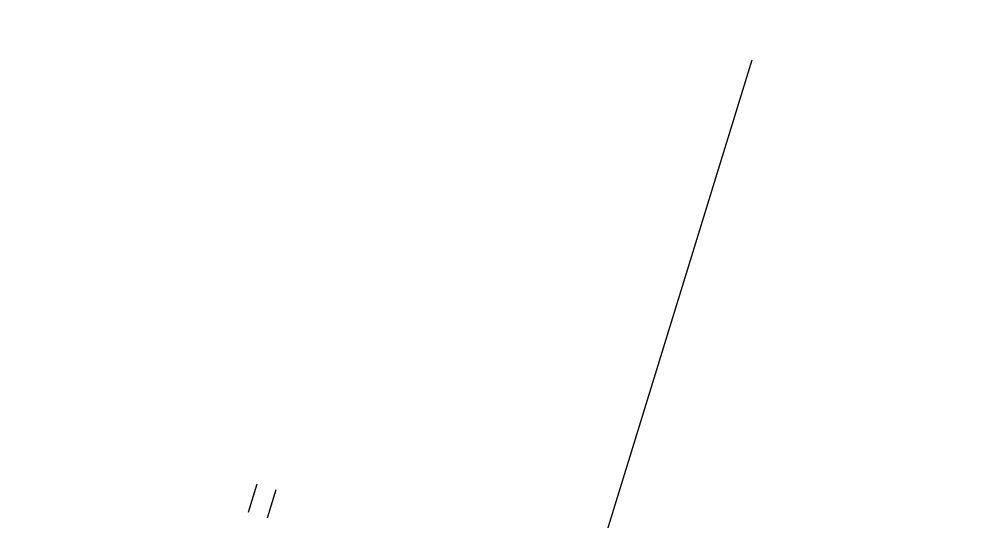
# Model space of a CAD drawing. Header units: millimetres. Extents: x -1799 to 6962, y -1020 to 4121.
# Drawn here: x -1102.3 to -1024.1, y 3749.8 to 3790.8 of the extents above; entities that cross this region are included whole.
import ezdxf

# ---------------------------------------------------------------- set-up
doc = ezdxf.new("R2010")
doc.units = ezdxf.units.MM
doc.linetypes.add('CONTI', pattern=[0])
doc.linetypes.add('STROT', pattern=[1.7, 0.5, -1.2])
doc.layers.add('ZAPSKDEFAULT', color=7, linetype='CONTI')
doc.layers.add('разметка', color=7, linetype='Continuous')
doc.layers.add('ОСЬ_ВЕРХ_ПОКРЫТИЯ_ОСЬ', color=1, linetype='Continuous', lineweight=30)

# ---------------------------------------------------------------- blocks, each defined once
blk = doc.blocks.new('BL_2011')
at = {"color": 0}
for p, q in [((0, 0), (0, 2.4)), ((1.6, 0), (1.6, 2.4))]:
    blk.add_line(p, q, dxfattribs=at)

msp = doc.modelspace()

# ---------------------------------------------------------------- linework, layer by layer
at = {"linetype": 'Continuous'}
msp.add_line((-1063.475, 3719.787), (-1042.661, 3787.459), dxfattribs=at)
at = {"layer": 'ОСЬ_ВЕРХ_ПОКРЫТИЯ_ОСЬ'}
msp.add_lwpolyline([(-1149.703, 3750.971, 0.10255), (-1038.491, 3701.349), (-1038.491, 3701.349), (-1037.525, 3701.139), (-1036.558, 3700.932), (-1035.59, 3700.729), (-1034.621, 3700.529), (-1033.652, 3700.331), (-1032.682, 3700.137), (-1031.712, 3699.946), (-1030.741, 3699.757), (-1029.77, 3699.572), (-1028.798, 3699.39), (-1027.825, 3699.21), (-1026.852, 3699.033), (-1025.879, 3698.859), (-1024.904, 3698.688), (-1023.93, 3698.519)], format="xyb", dxfattribs=at)
at = {"layer": 'разметка', "linetype": 'STROT', "lineweight": 30, "ltscale": 7}
msp.add_lwpolyline([(-1666.752, 3931.935, 0.015228), (-1561.85, 3896.89), (-1347.406, 3830.068, 0.003289), (-1322.238, 3822.407), (-1286.016, 3811.64, -0.037735), (-1201.22, 3781.749, -0.049609), (-1149.703, 3750.971, 0.102502), (-1038.491, 3701.349, 0.034541), (-963.706, 3691.955)], format="xyb", dxfattribs=at)

# ---------------------------------------------------------------- block references
at = {"layer": 'ZAPSKDEFAULT', "color": 7, "rotation": 342.9999999999999}
msp.add_blockref('BL_2011', (-1083.648, 3750.639), dxfattribs=at)

doc.saveas('drawing.dxf')
